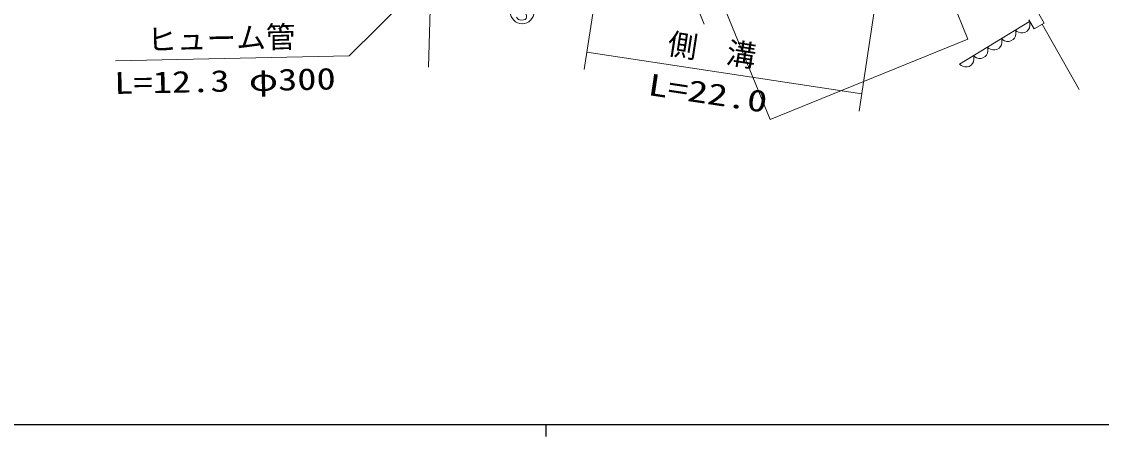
# Model space of a CAD drawing. Units: millimetres, scale not verified. Extents: x -48484 to 680000, y 20000 to 380000.
# Drawn here: x 123826 to 214836, y 204000 to 238977 of the extents above; entities that cross this region are included whole.
import ezdxf
from ezdxf.enums import TextEntityAlignment as Align

# ---------------------------------------------------------------- set-up
doc = ezdxf.new("R2010")
doc.units = ezdxf.units.MM
doc.header["$LTSCALE"] = 1000
for name, color, linetype, lineweight in [('M-TTL-BAND', 7, 'Continuous', 25), ('S-BGD', 1, 'Continuous', 13), ('S-BGD-HTXT', 6, 'Continuous', 13)]:
    doc.layers.add(name, color=color, linetype=linetype, lineweight=lineweight)
doc.styles.add('ＭＳ ゴシック', font='')
doc.styles.get('ＭＳ ゴシック').set_extended_font_data('MS Gothic')

# ---------------------------------------------------------------- blocks, each defined once
blk = doc.blocks.new('BUHIN161')
at = {"layer": 'S-BGD'}
blk.add_lwpolyline([(-605, 331), (-635, 167), (-627, 9), (-582, -188), (-489, -334), (-371, -457), (-184, -559), (-17, -592), (156, -592), (346, -523), (480, -443), (605, -331)], dxfattribs=at)
blk = doc.blocks.new('BUHIN280')
at = {"layer": 'S-BGD'}
blk.add_lwpolyline([(712, 69), (735, 147), (726, 230), (689, 330), (608, 462), (511, 555), (390, 611), (262, 609), (161, 554), (100, 511), (35, 425), (24, 336), (37, -293), (-8, -391), (-95, -490), (-202, -544), (-302, -563), (-415, -550), (-534, -441), (-653, -244), (-692, -151), (-703, -46), (-680, 61), (-618, 181)], dxfattribs=at)
blk.add_circle((0, 0), 995, dxfattribs=at)

msp = doc.modelspace()

# ---------------------------------------------------------------- linework, layer by layer
at = {"layer": 'M-TTL-BAND'}
for p, q in [((40000, 205000), (579000, 205000)), ((168000, 205000), (168000, 204000))]:
    msp.add_line(p, q, dxfattribs=at)
at = {"layer": 'S-BGD'}
for p, q in [((158857, 258714), (158122, 235129)), ((177853, 247387), (181365, 238759)), ((186915, 230715), (180782, 245755)), ((202245, 240758), (203571, 237506)), ((209553, 239619), (210010, 238854)), ((202878, 235389), (208765, 238973)), ((209176, 238356), (208719, 239120)), ((210010, 238854), (209176, 238356)), ((209844, 238755), (212972, 233251)), ((203571, 237506), (186915, 230715))]:
    msp.add_line(p, q, dxfattribs=at)
at = {"layer": 'S-BGD-HTXT'}
for p, q in [((172084, 256547), (151426, 236089)), ((174125, 253886), (171237, 234924)), ((197751, 253671), (194412, 231432)), ((151426, 236089), (131746, 235667)), ((171460, 236389), (194632, 232898))]:
    msp.add_line(p, q, dxfattribs=at)

# ---------------------------------------------------------------- block references
at = {"rotation": 60}
for name, p in [('BUHIN280', (166014, 239794)), ('BUHIN161', (206999, 237898)), ('BUHIN161', (208177, 238615)), ('BUHIN161', (205822, 237181)), ('BUHIN161', (204644, 236464)), ('BUHIN161', (203467, 235747))]:
    msp.add_blockref(name, p, dxfattribs=at)

# ---------------------------------------------------------------- texts
at = {"layer": 'S-BGD-HTXT', "style": 'ＭＳ ゴシック'}
for s, rotation, p in [('ヒューム管', 1.2, (134442, 235979)), ('側\u3000溝', 351.2, (178094, 235715))]:
    msp.add_text(s, height=1833, rotation=rotation, dxfattribs=at).set_placement(p, align=Align.BOTTOM_LEFT)
for s, rotation, width, p in [('L=12.3 φ300', 1.2, 1.3, (131661, 232321)), ('L=22.0', 351.4, 1.35, (176455, 232254))]:
    msp.add_text(s, height=1833, rotation=rotation, dxfattribs=dict(at, width=width)).set_placement(p, align=Align.BOTTOM_LEFT)

doc.saveas('drawing.dxf')
